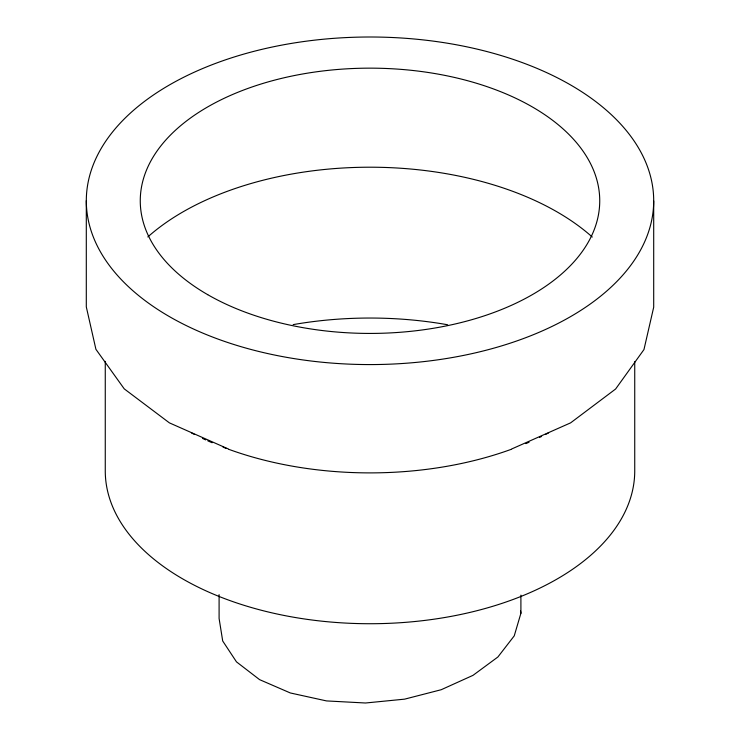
<?xml version="1.0" encoding="UTF-8"?>
<svg xmlns="http://www.w3.org/2000/svg" width="740" height="740" viewBox="0 0 740 740"><rect width="100%" height="100%" fill="white"/><g stroke="black" fill="none" stroke-linecap="round" stroke-linejoin="round"><path stroke-width="1.11" d="M520.904 595.136L520.904 613.284L514.245 635.854L497.891 657L473.008 675.343L441.225 689.717L404.604 699.152L365.505 703L326.516 700.919L290.33 692.964L259.574 679.635L236.486 661.875L222.703 640.988L219.096 618.474L219.096 594.664M511.96 448.856L570.605 422.864L615.615 389.009L643.966 349.567L653.698 307.202L653.698 200.947A283.697 163.79 0 0 0 228.383 58.867A283.697 163.79 0 0 0 227.92 342.555A283.697 163.79 0 0 0 653.698 200.947M228.272 448.93L169.395 422.864L124.246 388.87L95.913 349.308L86.302 306.887L86.302 200.633M520.544 611.027L520.904 613.284M634.735 361.647L634.735 471.029A264.735 152.847 0 0 1 369.75 623.727A264.735 152.847 0 0 1 105.265 470.742L105.265 361.351M293.16 324.62A264.735 152.847 0 0 1 447.608 324.758M548.599 432.872A264.735 152.847 0 0 1 545.63 434.417M541.606 436.434A264.735 152.847 0 0 1 539.562 437.423M529.082 442.224A264.735 152.847 0 0 1 525.853 443.602M511.525 449.217A264.735 152.847 0 0 1 228.66 449.282M226.412 448.459A264.735 152.847 0 0 1 223.064 447.191M212.103 442.733A264.735 152.847 0 0 1 207.829 440.855M205.711 439.902A264.735 152.847 0 0 1 202.575 438.441M194.407 434.436A264.735 152.847 0 0 1 191.438 432.891M147.824 236.939A264.735 152.847 0 0 1 592.287 237.041M207.709 294.668A229.733 132.636 0 0 0 591.963 234.996A229.733 132.636 0 0 0 310.328 72.705A229.733 132.636 0 0 0 207.709 294.668"/></g></svg>
